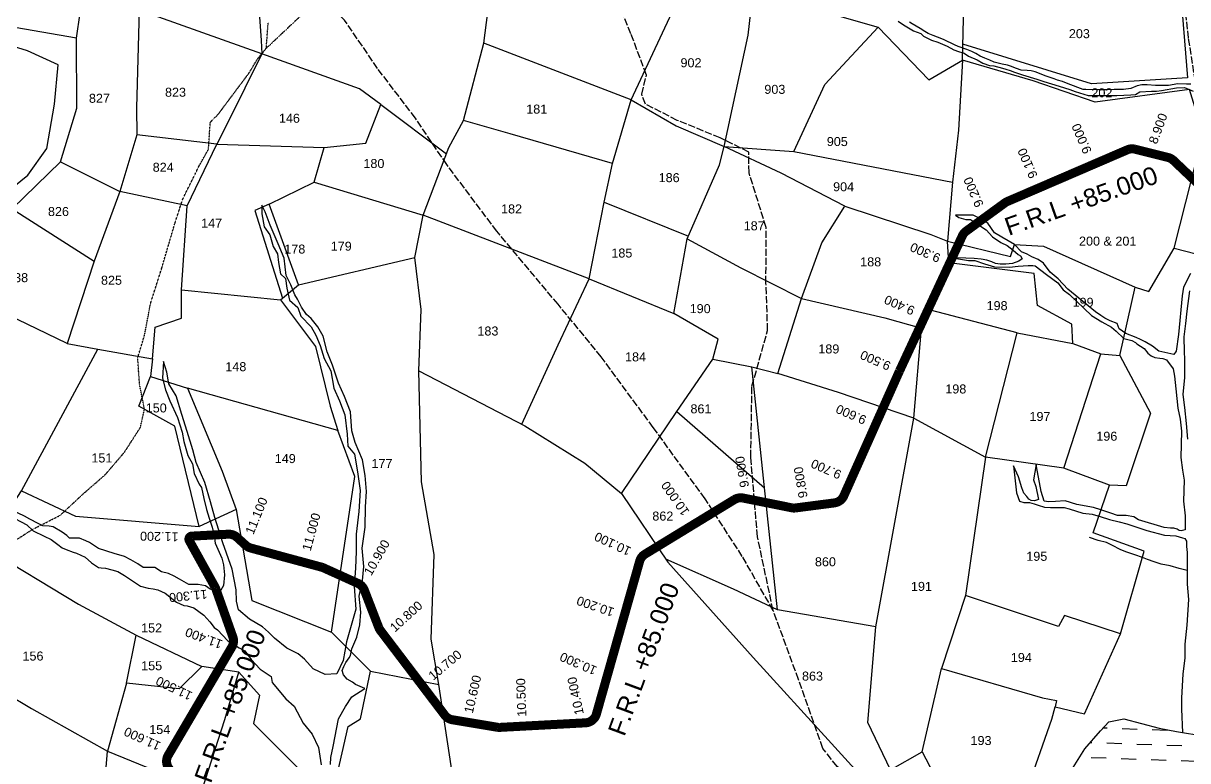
# Model space of a CAD drawing. Header units: inches. Extents: x 339104 to 349025, y 1581789 to 1595836.
# Drawn here: x 343169 to 345108, y 1591445 to 1592672 of the extents above; entities that cross this region are included whole.
import ezdxf

# ---------------------------------------------------------------- set-up
doc = ezdxf.new("R2010")
doc.units = ezdxf.units.IN
doc.header["$MEASUREMENT"] = 0
doc.header["$PDMODE"] = 32
doc.header["$PDSIZE"] = 5
doc.linetypes.add('ACAD_ISO02W100', pattern=[15, 12, -3])
doc.linetypes.add('ACAD_ISO07W100', pattern=[3, 0, -3])
for name, color, linetype in [('BLOCK', 7, 'Continuous'), ('CARTTRACK', 30, 'ACAD_ISO02W100'), ('HILL', 8, 'Continuous'), ('NALA', 4, 'Continuous'), ('SURVEY_BND', 7, 'Continuous'), ('SURVEY_NO', 7, 'Continuous'), ('WATER_BODY', 4, 'Continuous')]:
    doc.layers.add(name, color=color, linetype=linetype)
doc.layers.add('FOOTPATH', color=150, linetype='ACAD_ISO07W100', lineweight=30)
doc.styles.get("Standard").update_dxf_attribs({"font": 'arial.ttf'})

msp = doc.modelspace()

# ---------------------------------------------------------------- hatches: boundary and pattern name
at = {"layer": 'WATER_BODY', "linetype": 'ByBlock'}
h = msp.add_hatch(dxfattribs=at)
h.set_pattern_fill('DASH', color=256, scale=200, angle=177.9590255, style=0)
h.paths.add_polyline_path([(344964.6, 1591129.5), (344996, 1591088), (345027.7, 1591065.9), (345091.2, 1591058.7), (345186.1, 1591036.4), (345286.1, 1591023.6), (345344.1, 1591019.9), (345353.1, 1591025.4), (345355.7, 1591049.9), (345355.7, 1591068.3), (345361.4, 1591114.8), (345356.5, 1591164.7), (345344.2, 1591229.5), (345344.3, 1591254), (345342.4, 1591309), (345333.2, 1591400.8), (345326.8, 1591416.8), (345314.5, 1591441), (345293.6, 1591456.2), (345260.6, 1591462.1), (345206.9, 1591473.6), (345136.3, 1591485.8), (345088.8, 1591493.2), (345060.3, 1591498.9), (345001.1, 1591514.7), (344976.5, 1591509.5), (344962.5, 1591494.2), (344936.4, 1591464.7), (344914.3, 1591428.8), (344898.6, 1591400.2), (344869.2, 1591376.9), (344857.2, 1591360.5), (344857.2, 1591342), (344860.6, 1591305.6), (344874.1, 1591286.3), (344893.5, 1591251.8), (344926.3, 1591192.5)])
h.paths.add_polyline_path([(344933, 1591350.7), (345338.1, 1591349.4), (345338.3, 1591404.2), (344933.1, 1591405.5)], flags=24)

# ---------------------------------------------------------------- linework, layer by layer
at = {"layer": 'BLOCK', "color": 1, "const_width": 15}
msp.add_lwpolyline([(343413.6, 1591429.4, -0.344089), (343410.3, 1591453.8), (343516.3, 1591634, 0.221491), (343517.9, 1591650.8), (343489.4, 1591731.3, 0.041703), (343488, 1591734.3), (343445.4, 1591811.1, -0.554548), (343449.5, 1591818.6), (343510.3, 1591821.8, -0.200774), (343524.8, 1591816.6), (343539.4, 1591803.3, 0.119669), (343547.6, 1591798.8), (343665.8, 1591766.9, -0.040179), (343668.8, 1591765.8), (343726.4, 1591739.8, -0.197113), (343736.8, 1591728.8), (343760.8, 1591666.6, 0.07051), (343763.5, 1591661.7), (343870.8, 1591520.5, 0.191268), (343883.4, 1591512.9), (343958.4, 1591500.4, 0.054802), (343962.8, 1591500.2), (344105.1, 1591507.8, 0.32061), (344123.2, 1591522.4), (344195.3, 1591777, -0.188972), (344204.1, 1591788.6), (344353.1, 1591879.5, -0.18882), (344367.5, 1591882), (344448.1, 1591865.8, 0.082034), (344454.6, 1591865.5), (344519.4, 1591873.9, 0.261375), (344535.1, 1591885.6), (344627.7, 1592093.2, -0.00399), (344627.8, 1592093.5), (344732.5, 1592318.6, -0.126729), (344738.8, 1592326.3), (344803.1, 1592373.2, -0.056083), (344807, 1592375.5), (345007.1, 1592461.7, -0.164463), (345019.8, 1592462.8), (345075, 1592449, -0.129298), (345083.9, 1592444.1), (345191, 1592342.4, 0.05624)], format="xyb", dxfattribs=at)
at = {"layer": 'BLOCK', "color": 2}
for p in [(345045.4, 1592456.4), (344951.4, 1592437.7), (344859.6, 1592398.1), (344772.2, 1592350.7), (344712, 1592274.5), (344669.8, 1592183.9), (344627.7, 1592093.2), (344586.9, 1592001.9), (344546.2, 1591910.5), (344369.3, 1591881.6), (344467.6, 1591867.2), (344282.1, 1591836.1), (343444.9, 1591814.7), (343537.2, 1591805.3), (343632.2, 1591775.9), (344197.9, 1591782.6), (343491.1, 1591726.4), (343725.3, 1591740.3), (344169.8, 1591686.7), (343770.2, 1591653), (343515.1, 1591632), (344142.5, 1591590.5), (343830.6, 1591573.3), (343464.4, 1591545.8), (343901.7, 1591509.9), (344000.9, 1591502.2), (344100.7, 1591507.6), (343413.7, 1591459.6)]:
    msp.add_point(p, dxfattribs=at)
at = {"layer": 'CARTTRACK'}
for points in [[(344417.5, 1591694.9), (344366.1, 1591784.9), (344304.1, 1591880.8), (344217.9, 1591999.4), (344131.2, 1592117.3), (344059.3, 1592204.6), (343957.4, 1592326.1), (343874, 1592437.2), (343821.9, 1592514.5), (343758.9, 1592597.1), (343704, 1592677.5), (343640.3, 1592742.2), (343560.8, 1592842), (343500.4, 1592955.5), (343436.4, 1593105), (343414.1, 1593159.7), (343366.9, 1593183.5), (343319.1, 1593203.4), (343296.9, 1593239.9), (343264.4, 1593279.5), (343238.9, 1593301.3), (343199.3, 1593372), (343185.4, 1593413.6), (343154.8, 1593437.9)], [(345352.2, 1591971), (345292.7, 1591992), (345248.7, 1592009.8), (345205.5, 1592047.4), (345172.2, 1592120.4), (345155.4, 1592237.1), (345170.4, 1592383), (345180.4, 1592442), (345175.9, 1592463.7), (345160.6, 1592494.8), (345120.4, 1592575.8), (345109.1, 1592647.9), (345096.6, 1592758.2), (345072.4, 1592886.6), (345056.3, 1592973.8), (345038.3, 1593107.1), (345033.1, 1593146.6), (344987.1, 1593258.8), (344978.7, 1593282.7)], [(344664.9, 1591243.1), (344637, 1591264.5), (344610.6, 1591318.6), (344574.7, 1591390), (344524, 1591435.2), (344500.3, 1591465.2), (344459.7, 1591579.8), (344417.5, 1591694.9), (344391.3, 1591817.7), (344380.3, 1591950.1), (344382.2, 1592068.3), (344408.3, 1592161.2), (344405.5, 1592240), (344405.8, 1592332.5), (344377.3, 1592423.6), (344377, 1592457.7), (344329.3, 1592481.7), (344257.8, 1592510.8), (344205.1, 1592537.7), (344198.6, 1592554.4), (344206.6, 1592586.2), (344180.8, 1592654.9), (344114.7, 1592812.5)]]:
    msp.add_lwpolyline(points, dxfattribs=at)
at = {"layer": 'FOOTPATH', "ltscale": 0.0001}
for points in [[(343573.6, 1592630.8), (343628.1, 1592682.1), (343689.8, 1592743.3), (343763.4, 1592850.8), (343827.7, 1592930.8), (343914.2, 1593042), (343978, 1593127.2), (344052.8, 1593210.1), (344121.1, 1593300.5), (344186.8, 1593355.5), (344244.6, 1593394.2), (344316, 1593458.6), (344419.4, 1593555.7), (344478.8, 1593616)], [(343159.3, 1591813.8), (343183.7, 1591829.4), (343230.6, 1591853.4), (343268.9, 1591889.1), (343305.7, 1591921.1), (343337.9, 1591958.8), (343364, 1591999.7), (343370.8, 1592029.9), (343362.7, 1592070.6), (343359.5, 1592115.5), (343371.1, 1592153.8), (343380.6, 1592204.9), (343399.5, 1592264.5), (343421.1, 1592338.1), (343434.3, 1592379.1), (343462.2, 1592435.7), (343477.3, 1592462.6), (343480.4, 1592507.8), (343494.3, 1592521.9), (343544.7, 1592589.3), (343559, 1592613.1), (343573.6, 1592630.8), (343576.8, 1592673.8)]]:
    msp.add_lwpolyline(points, dxfattribs=at)
at = {"layer": 'HILL', "ltscale": 0.0001}
msp.add_lwpolyline([(342989.3, 1592252.7), (343024.9, 1592281.7), (343089.1, 1592348.9), (343176.8, 1592419.6), (343208.4, 1592464.1), (343221.2, 1592537.7), (343227.2, 1592603.1), (343175.8, 1592626.7), (343131.3, 1592640.6), (343078.1, 1592644.7), (343033.5, 1592650.6), (343011.8, 1592644.9), (342995.7, 1592619.3), (342980.7, 1592587.3), (342967.2, 1592481.4), (342941.8, 1592410.6), (342926.7, 1592343.3), (342927.1, 1592280.3), (342955.6, 1592260.2), (342976.2, 1592255), (342989.3, 1592252.7)], dxfattribs=at)
at = {"layer": 'NALA'}
for points in [[(344625.7, 1592676), (344634.7, 1592669.8), (344651.3, 1592659.9), (344663.5, 1592655.1), (344668, 1592650.8), (344680.9, 1592644.1), (344691.9, 1592641), (344707.1, 1592634.4), (344718.2, 1592627.9), (344726, 1592625.6), (344735.7, 1592622.5), (344742.8, 1592617.7), (344757, 1592611.4), (344766.3, 1592606.2), (344777.6, 1592602), (344784.9, 1592601.8), (344799.2, 1592597.5), (344805, 1592595.9), (344811.9, 1592593.7), (344819.2, 1592591.1), (344832.4, 1592586.8), (344856.4, 1592579.3), (344868.1, 1592575.4), (344893.9, 1592567.5), (344911.2, 1592562), (344920.2, 1592559), (344942, 1592552.4), (344968.8, 1592551.9), (344989.7, 1592552.2), (345013, 1592553.2), (345020.5, 1592553.7), (345027.7, 1592558.4), (345047.5, 1592559.2), (345055.5, 1592559.4), (345064.3, 1592560.4), (345089.1, 1592564.9), (345102.6, 1592565.2), (345116.9, 1592559.4)], [(345112.6, 1592571), (345105.5, 1592571.2), (345091.4, 1592571.3), (345075.8, 1592568.9), (345054.3, 1592568.9), (345040.3, 1592569.7), (345031.5, 1592569.7), (345023.5, 1592568.3), (345012.9, 1592563.6), (345000.8, 1592562), (344985.4, 1592562.1), (344971.8, 1592561.8), (344959.6, 1592561.8), (344937.9, 1592561.9), (344933.6, 1592561.9), (344908.8, 1592571.7), (344899.4, 1592575.2), (344890.9, 1592577.7), (344885.1, 1592579.9), (344870.3, 1592585), (344863.9, 1592587.4), (344853.7, 1592591.8), (344847.1, 1592593.1), (344840.4, 1592594), (344830.2, 1592594.5), (344822.9, 1592597.2), (344812.7, 1592601), (344807.7, 1592602.7), (344798.7, 1592604.5), (344785.5, 1592607.8), (344778.1, 1592610.7), (344769.8, 1592614.3), (344762.4, 1592617.5), (344755.1, 1592621.9), (344748.4, 1592625.6), (344740.1, 1592628.5), (344725.5, 1592633.8), (344719.6, 1592636.3), (344702, 1592644.9), (344698.4, 1592646.6), (344683.9, 1592651.8), (344675.7, 1592655.3), (344669.9, 1592658.9), (344662, 1592663.7), (344648.7, 1592671.3), (344644.5, 1592674)], [(343680.4, 1591438.2), (343680.8, 1591450.1), (343684.8, 1591468.2), (343693.7, 1591514.2), (343705.3, 1591534.8), (343716.1, 1591551.1), (343737.6, 1591564.9), (343722.1, 1591571.6), (343716.9, 1591575.5), (343708.2, 1591580.3), (343701.9, 1591587.5), (343699.9, 1591595), (343702.7, 1591601.4), (343706.3, 1591608.1), (343711.5, 1591616), (343713.9, 1591620), (343715.9, 1591630.7), (343724.3, 1591650.5), (343729.1, 1591671.1), (343730.8, 1591691.8), (343728.5, 1591718.6), (343733.8, 1591744.8), (343736.2, 1591768.2), (343733.1, 1591798.3), (343738, 1591833.6), (343738.5, 1591867.2), (343740.6, 1591893), (343738.3, 1591919.6), (343733.6, 1591945.4), (343721.4, 1591974.2), (343716.3, 1591994.1), (343714, 1592025.5), (343703.7, 1592051.3), (343693.8, 1592073.1), (343684, 1592103.2), (343674.9, 1592125.5), (343668.3, 1592151.3), (343659.6, 1592167.2), (343648.5, 1592180.7), (343640.6, 1592187.5), (343632.3, 1592199.8), (343625.5, 1592212.9), (343621.2, 1592220.5), (343614.5, 1592237), (343606.6, 1592252.5), (343603.1, 1592281.1), (343593.2, 1592305.3), (343580.2, 1592336.3), (343571.5, 1592358.5), (343566.4, 1592369.6), (343566.3, 1592354.9), (343569.8, 1592333.5), (343579.7, 1592320.4), (343584.9, 1592301), (343592, 1592288.3), (343593.9, 1592274), (343597, 1592255.4), (343605.8, 1592247.4), (343607.7, 1592231.5), (343612, 1592211.3), (343625.9, 1592199.3), (343631, 1592184.6), (343648.4, 1592166.8), (343656, 1592153.3), (343663.5, 1592135.8), (343669.7, 1592114.4), (343680.8, 1592093.7), (343685.9, 1592064.7), (343695.7, 1592043.7), (343704.5, 1592020.3), (343708.3, 1591988.6), (343709.5, 1591968.3), (343720.2, 1591954.8), (343725.6, 1591925.4), (343729.9, 1591894.6), (343727.4, 1591859.7), (343723.3, 1591821.6), (343723.3, 1591793), (343722, 1591765.1), (343719.9, 1591734.5), (343722.6, 1591696.8), (343707.3, 1591642.6), (343701.6, 1591611.7), (343690.8, 1591589.1), (343671.7, 1591588.3), (343651.9, 1591597.9), (343637.3, 1591613.5), (343626.4, 1591622.4), (343607.7, 1591631.9), (343587.1, 1591648.7), (343577.2, 1591658.6), (343567.3, 1591667.8), (343545.9, 1591680.1), (343527.3, 1591696.1), (343524.1, 1591710.4), (343523.4, 1591729), (343516.8, 1591763.6), (343501.4, 1591807.5), (343488, 1591849.7), (343480.5, 1591875.9), (343471.1, 1591908), (343456.8, 1591941.4), (343451.3, 1591962.4), (343441.9, 1591993), (343432.8, 1592021.2), (343423.8, 1592052.2), (343411.1, 1592072.3), (343408, 1592091.8), (343402.5, 1592109.3), (343400.8, 1592081.5), (343405.9, 1592062), (343413, 1592044.1), (343425.7, 1592016.1), (343433.5, 1591991.4), (343436.3, 1591976), (343443, 1591952.9), (343450.9, 1591939), (343453.6, 1591923.1), (343462, 1591905.3), (343465.5, 1591899.7), (343469.8, 1591881.4), (343474.1, 1591863.2), (343478.5, 1591848.5), (343483.6, 1591833.4), (343486.7, 1591819.9), (343488.7, 1591806.8), (343499.7, 1591781.7), (343502.5, 1591770.6), (343504, 1591754.3), (343502.4, 1591736.5), (343495.6, 1591724.6), (343480.1, 1591730.2), (343472.2, 1591735.8), (343460.2, 1591737.8), (343444.7, 1591737.9), (343429.3, 1591747), (343420.2, 1591752.2), (343411, 1591756.2), (343399.1, 1591759), (343388.2, 1591766.6), (343368.7, 1591766.6), (343360, 1591772.6), (343348.1, 1591779.4), (343337.4, 1591784.6), (343320.3, 1591789.8), (343294.1, 1591798.2), (343279, 1591807.8), (343273.1, 1591810.6), (343262.4, 1591815), (343256, 1591815), (343245.7, 1591815.4), (343241.7, 1591819.4), (343233.8, 1591825), (343218.7, 1591833.8), (343212, 1591835), (343201.7, 1591835.8), (343193.7, 1591839.8), (343180.2, 1591847), (343171.1, 1591851.8), (343150.9, 1591861)], [(345112.1, 1592255.8), (345100.7, 1592232.9), (345098.2, 1592218.9), (345092.1, 1592154.2), (345088.7, 1592126.4), (345084.3, 1592120.9), (345059.7, 1592126.6), (345048.8, 1592135), (345037.1, 1592142.1), (345028.8, 1592146.2), (345022.1, 1592149.5), (345004.9, 1592156), (344993.6, 1592163.7), (344990.1, 1592172.5), (344978.4, 1592176.8), (344969.6, 1592181.6), (344962.9, 1592186), (344954.4, 1592191.9), (344908.3, 1592229.7), (344891.9, 1592247.2), (344878.7, 1592258), (344867.6, 1592272.8), (344858.7, 1592279.1), (344848.1, 1592283.3), (344840.2, 1592288.1), (344830.7, 1592292), (344819.2, 1592304.2), (344798.1, 1592316.3), (344785.8, 1592323.4), (344775, 1592339.5), (344764.3, 1592346.4), (344750.4, 1592353.1), (344738.2, 1592353.1), (344730.3, 1592353.1), (344721.3, 1592353.2), (344726.5, 1592348.9), (344738.2, 1592345.7), (344746.3, 1592345.7), (344759.4, 1592336.8), (344771.9, 1592328.3), (344782.7, 1592317.1), (344796.3, 1592307.5), (344807.1, 1592302.3), (344816.8, 1592294.8), (344825.6, 1592287.6), (344829.3, 1592285.1), (344832.3, 1592280.5), (344826.3, 1592276.1), (344815.7, 1592272.6), (344804.9, 1592271.6), (344795.2, 1592271.6), (344787.9, 1592272.7), (344781.4, 1592275), (344773.2, 1592278.2), (344764, 1592279.6), (344752.2, 1592280.9), (344738.2, 1592281.5), (344721.4, 1592281.9), (344712.6, 1592282.3), (344742.6, 1592277.6), (344753.1, 1592277.5), (344769.5, 1592272), (344785.8, 1592267), (344810.7, 1592266.1), (344825.2, 1592268.1), (344842, 1592269), (344850, 1592269.3), (344853.5, 1592268.8), (344872.3, 1592253.9), (344891.3, 1592240.1), (344900.2, 1592228.4), (344910.7, 1592221.1), (344947.7, 1592185.9), (344964.8, 1592175.4), (344981, 1592166.2), (344988.4, 1592159.6), (345001.5, 1592147.4), (345014.9, 1592144.3), (345020.7, 1592140.8), (345022.7, 1592138.6), (345035.3, 1592131.2), (345041.1, 1592123.1), (345047.1, 1592118.8), (345053.1, 1592116.2), (345061.4, 1592114.6), (345066.2, 1592114.2), (345072.6, 1592111.9), (345083.7, 1592097.3), (345085.6, 1592084.8), (345087.8, 1592063.9), (345091.1, 1592031.8), (345094.9, 1592013.3), (345097.1, 1591993.5), (345096.5, 1591949.5), (345098.9, 1591928.5), (345101.7, 1591912), (345100.7, 1591876.6), (345103.3, 1591852.4), (345103.4, 1591837.4), (345103.7, 1591829), (345096.6, 1591827.3), (345093.3, 1591827.7), (345090.1, 1591830), (345084.3, 1591831.9), (345079, 1591832.1), (345068.4, 1591832.7), (345026, 1591845.8), (345017.9, 1591850.6), (345005.2, 1591853), (344990.8, 1591853.2), (344979.7, 1591856.7), (344971.4, 1591859.8), (344963.3, 1591862.6), (344951.1, 1591866.4), (344923.1, 1591871.1), (344903.4, 1591877.5), (344887.6, 1591876.5), (344876.7, 1591875.7), (344868.6, 1591876.8), (344863.5, 1591892.9), (344860.9, 1591907.7), (344857.1, 1591928.2), (344855.4, 1591937.7), (344851.2, 1591912.1), (344854.7, 1591901.1), (344859.3, 1591879.5), (344852.7, 1591877.5), (344847.2, 1591878.1), (344843.3, 1591880.4), (344839.6, 1591884.3), (344835.1, 1591890), (344831.4, 1591899.2), (344825.8, 1591917.1), (344817.9, 1591935.6), (344822.9, 1591890.6), (344827.8, 1591876.8), (344834.8, 1591874.6), (344844.4, 1591874.6), (344852.2, 1591872.3), (344858.5, 1591870.1), (344869.5, 1591866.8), (344879.2, 1591866.4), (344889.8, 1591866.3), (344902, 1591866.1), (344910.3, 1591863.8), (344933, 1591856.6), (344948.8, 1591855.3), (344961.7, 1591851.4), (344977.4, 1591846.2), (344993.8, 1591842.4), (345006.5, 1591838.9), (345014.8, 1591836.2), (345027.7, 1591831.7), (345039.6, 1591828), (345068.9, 1591820.1), (345087.9, 1591818.9), (345098.9, 1591815.5), (345103, 1591814.5), (345105.4, 1591810.4), (345105.9, 1591801.2), (345106.8, 1591791.1), (345106.9, 1591761.3), (345106.8, 1591738.5), (345109.1, 1591713.1), (345106.1, 1591670.4), (345102.9, 1591638.5), (345102.7, 1591615.4), (345099.3, 1591589.2), (345097.2, 1591548.9), (345097.1, 1591530.5), (345098.8, 1591491.7)], [(345108, 1591979.9), (345105.9, 1592006.3), (345103, 1592032.7), (345100.2, 1592054.2), (345102.9, 1592082.8), (345102.8, 1592113.3), (345102.5, 1592125.3), (345101.9, 1592150.3), (345104.4, 1592172.4), (345106.9, 1592193.1), (345111.1, 1592226.7)], [(343145.5, 1591853.1), (343174.9, 1591837.6), (343185.6, 1591827.6), (343203.8, 1591818.4), (343215.7, 1591812.8), (343226.8, 1591804.9), (343234, 1591799.3), (343240.3, 1591796.1), (343251.8, 1591792.1), (343257.4, 1591790.1), (343272.1, 1591783.7), (343282.6, 1591773.9), (343294.5, 1591766.3), (343298.8, 1591765.9), (343306, 1591765.1), (343316.7, 1591762.7), (343326.2, 1591759.9), (343337.3, 1591753.1), (343356, 1591740.7), (343364.3, 1591735.5), (343377, 1591731.9), (343385.3, 1591730.7), (343393.3, 1591729.1), (343405.2, 1591723.5), (343424.2, 1591708.8), (343436.5, 1591703.2), (343442.1, 1591702.3), (343452.8, 1591699.5), (343469.4, 1591686.8), (343479.7, 1591676), (343486.9, 1591666.5), (343492.4, 1591662.5), (343509.6, 1591644.3), (343528.7, 1591632.8), (343537.8, 1591627.6), (343548.5, 1591613.2), (343563.5, 1591597.3), (343581.8, 1591585), (343583.3, 1591575), (343606.3, 1591547.6), (343619.8, 1591535.6), (343635.2, 1591507), (343649.8, 1591488.7), (343660.5, 1591466.6), (343665.2, 1591437.6)], [(345106.9, 1591761.3), (345093.2, 1591764.5), (345078.6, 1591769), (345063.3, 1591772.1), (345051.8, 1591775.7), (345041, 1591779.5), (345032.4, 1591782.8), (345019.8, 1591787.3), (345006.5, 1591792), (344996.3, 1591796), (344981.3, 1591803.3), (344972.4, 1591807.8), (344958.4, 1591811.4), (344944, 1591816.3)]]:
    msp.add_lwpolyline(points, dxfattribs=at)
at = {"layer": 'SURVEY_BND'}
for points in [[(343827.3, 1592094), (343831.4, 1592195.7), (343821.1, 1592282.5), (343835, 1592353.2), (343877.5, 1592465.5), (343902, 1592510.5), (343935.7, 1592639.4), (343946.6, 1592721.3), (344025.1, 1592862.5), (344086.3, 1592992.8), (344167.7, 1593077.4), (344235.3, 1593152.9), (344286.6, 1593226.9), (344314.6, 1593269.7), (344369, 1593352.2), (344445.3, 1593470.4), (344517.4, 1593569.1), (344514.3, 1593612.4)], [(343566.1, 1592621.7), (343361.8, 1592694.1), (343356.9, 1592696.1), (343383.5, 1592756.6), (343423.6, 1592837.4), (343556.3, 1592769.8), (343565.2, 1592643.5), (343566.1, 1592621.7)], [(343257.5, 1592647.6), (343084.1, 1592677.6), (342994.3, 1592708.4), (342998.1, 1592758.2)], [(344181, 1592544.7), (344281.4, 1592760.4), (344384, 1592726)], [(344732.8, 1592611.2), (344736.8, 1592772.1), (345026.7, 1592739.4), (345095, 1592732.6), (345107.4, 1592581.8), (344947.7, 1592571.7), (344733.4, 1592637.4)], [(343231, 1592441.9), (343258.4, 1592531), (343257.5, 1592647.6), (343269.8, 1592732.3), (343361.8, 1592694.1), (343357.6, 1592531.6), (343358, 1592486.8)], [(344335.9, 1592467.2), (344375.9, 1592652.4), (344384, 1592726), (344592.1, 1592665.7)], [(344452.1, 1592458.7), (344503.7, 1592570.6), (344592.1, 1592665.7), (344676.5, 1592578.4), (344732.8, 1592611.2)], [(344181, 1592544.7), (343935.7, 1592639.4)], [(343764.2, 1592536.9), (343728.6, 1592563.2), (343566.1, 1592621.7), (343509.4, 1592507.3), (343491.5, 1592471.2), (343669.7, 1592465.6)], [(345085.1, 1592298), (345133.2, 1592488.4), (345110.4, 1592562), (344953.8, 1592540.8), (344850.6, 1592576.8), (344732.8, 1592611.2), (344725.9, 1592494.7), (344715.9, 1592408), (344707.7, 1592309.6)], [(344136.3, 1592374.4), (344149.8, 1592439.2), (344181, 1592544.7), (344255.9, 1592501.7), (344335.9, 1592467.2)], [(343653.4, 1592407.9), (343669.7, 1592465.6), (343739.6, 1592473), (343764.2, 1592536.9), (343873.5, 1592455)], [(344149.8, 1592439.2), (343979.8, 1592488.1), (343902, 1592510.5)], [(343441.7, 1592368.7), (343491.5, 1592471.2), (343358, 1592486.8), (343330, 1592392.6)], [(344274.4, 1592313.4), (344327.9, 1592436.8), (344335.9, 1592467.2)], [(344536.6, 1592367.7), (344431, 1592422.9), (344335.9, 1592467.2), (344452.1, 1592458.7), (344715.9, 1592408)], [(343150.6, 1592363.5), (343231, 1592441.9), (343330, 1592392.6)], [(343578.3, 1592371.1), (343653.4, 1592407.9), (343835, 1592353.2)], [(343432.3, 1592228.4), (343441.7, 1592368.7), (343330, 1592392.6), (343287, 1592276.3), (343242, 1592139.1), (343293.4, 1592129.7)], [(343627.3, 1592237.2), (343578.3, 1592371.1), (343554.7, 1592360.9), (343600.8, 1592214.8)], [(344111, 1592246.7), (344136.3, 1592374.4), (344276.4, 1592317.9)], [(344464.6, 1592214.1), (344498.5, 1592306.6), (344536.6, 1592367.7), (344679.8, 1592320.7), (344707.7, 1592309.6)], [(343242, 1592139.1), (343125.7, 1592195.4), (343020.3, 1592241.9), (343150.6, 1592363.5), (343287, 1592276.3)], [(344111, 1592246.7), (343835, 1592353.2)], [(344317.3, 1592113.3), (344325.7, 1592146.6), (344251.9, 1592189.1), (344274.4, 1592313.4), (344363.7, 1592265.4), (344464.6, 1592214.1)], [(344916.2, 1592139.2), (344914.7, 1592171.4), (344857.7, 1592202.8), (344851.8, 1592256), (344709.7, 1592273.4), (344707.7, 1592309.6), (344812.9, 1592284.1), (344819.2, 1592304.2), (344867.8, 1592301.5), (345020.3, 1592233.1)], [(344994.6, 1592119.3), (345020.3, 1592233.1), (345043.1, 1592226.1), (345085.1, 1592298), (345173.1, 1592275.5), (345178.1, 1592178), (345208.9, 1592178.4), (345253.1, 1592058.8), (345350.6, 1592025.5), (345394.5, 1592011.5)], [(343597.4, 1592212), (343627.3, 1592237.2), (343821.1, 1592282.5)], [(344823.5, 1592157.1), (344679.2, 1592194.5), (344709.7, 1592273.4)], [(343999, 1592004.8), (344059.7, 1592136.9), (344111, 1592246.7), (344251.9, 1592189.1)], [(343384, 1592113.5), (343388.7, 1592166.2), (343432.2, 1592181.3), (343432.3, 1592228.4), (343597.4, 1592212), (343655.4, 1592134.1), (343680.1, 1592035), (343692.7, 1591994.4)], [(344651.6, 1592014.8), (344526.3, 1592057.8), (344425.4, 1592089.2), (344464.6, 1592214.1), (344603.5, 1592181.8), (344664.5, 1592164.8)], [(344651.6, 1592014.8), (344664.5, 1592164.8), (344679.2, 1592194.5)], [(344771.2, 1591950.2), (344823.5, 1592157.1), (344916.2, 1592139.2), (344962.8, 1592122.3)], [(343166.1, 1591894.1), (343293.4, 1592129.7), (343384, 1592113.5), (343380.8, 1592084.3)], [(344901.2, 1591931.9), (344962.8, 1592122.3), (344994.6, 1592119.3), (345045.9, 1592023.4), (345005.3, 1591902.5), (344977.2, 1591903.7)], [(344256.9, 1592026), (344317.3, 1592113.3), (344382.2, 1592100.3)], [(344588.3, 1591667.5), (344424.9, 1591695.7), (344402.7, 1591904.5), (344382.2, 1592100.3), (344425.4, 1592089.2)], [(343523.6, 1591863), (343462, 1591834.9), (343421.3, 1592001.9), (343361.3, 1592034.7), (343380.8, 1592084.3), (343442.6, 1592065.2)], [(344325.1, 1591116.4), (344189.7, 1591197.3), (344083.9, 1591263.7), (343999.5, 1591329.9), (343916.2, 1591339.7), (343890, 1591381.2), (343860.9, 1591571.5), (343848, 1591647.2), (343853.3, 1591787.9), (343832.2, 1591909), (343827.3, 1592094), (344003.8, 1592002.3), (344103.8, 1591939.9), (344165.1, 1591889.4), (344242.1, 1591775.3), (344384.1, 1591616.4), (344514.4, 1591473.4), (344586.5, 1591393.9)], [(343746.9, 1591594), (343682.4, 1591658.6), (343721, 1591917.7), (343692.7, 1591994.4), (343442.6, 1592065.2), (343500.3, 1591926.7), (343523.6, 1591863), (343549.3, 1591711.6), (343682.4, 1591658.6)], [(344165.1, 1591889.4), (344256.9, 1592026), (344403.3, 1591898.9)], [(344612.6, 1591429.5), (344575, 1591508.3), (344588.3, 1591667.5), (344651.6, 1592014.8), (344771.2, 1591950.2), (344737.6, 1591719.7)], [(344995.5, 1591656.1), (345035.4, 1591793.3), (344950.5, 1591824), (344977.2, 1591903.7), (344901.2, 1591931.9), (344771.2, 1591950.2)], [(343104.7, 1591799.8), (343166.1, 1591894.1), (343256.2, 1591852), (343462, 1591834.9)], [(343078.3, 1591704.1), (343104.7, 1591799.8), (343261.1, 1591705.5), (343357.1, 1591653.5)], [(344424.9, 1591695.7), (344351.4, 1591730.5), (344238.8, 1591780.2)], [(344936, 1591522.8), (344995.5, 1591656.1), (344902.8, 1591686.2), (344892.3, 1591668.1), (344737.6, 1591719.7), (344697.7, 1591598.1)], [(343341, 1591573.8), (343357.1, 1591653.5), (343466.4, 1591601.6)], [(343299.9, 1591347.1), (343112.8, 1591422.2), (343019.1, 1591383.1), (343043.9, 1591535.6), (343054, 1591608.2), (343182.7, 1591531.9), (343309.2, 1591460.7)], [(343527.8, 1591592.2), (343466.4, 1591601.6), (343428.4, 1591564.6), (343341, 1591573.8), (343309.2, 1591460.7)], [(343467, 1591396), (343504.8, 1591513.1), (343527.8, 1591592.2), (343562.1, 1591553.6), (343552.3, 1591506.8), (343651.9, 1591407.4)], [(343879.8, 1591152.6), (343831.7, 1591202.3), (343830.8, 1591233.7), (343783.1, 1591256.9), (343766.7, 1591371.6), (343689.7, 1591414), (343710, 1591501.4), (343730.6, 1591514.7), (343746.9, 1591594), (343860.9, 1591571.5)], [(344665.6, 1591459.5), (344697.7, 1591598.1), (344865.7, 1591549.2), (344889, 1591545.1), (344887.2, 1591534.6)], [(344876.3, 1591143.2), (344841.7, 1591213.9), (344818.2, 1591263.4), (344812.8, 1591284.9), (344808.2, 1591293.8), (344748.5, 1591307.7), (344676.9, 1591369.8), (344641, 1591400.5), (344612.6, 1591429.5), (344665.6, 1591459.5), (344684.6, 1591423.5), (344840.1, 1591394.9), (344881.6, 1591514), (344887.2, 1591534.6), (344936, 1591522.8)], [(343521.7, 1591231.9), (343536.8, 1591279.5), (343382, 1591323), (343305.5, 1591344.1), (343299.9, 1591347.1), (343309.2, 1591460.7), (343467, 1591396), (343597.8, 1591303.3), (343601.1, 1591269.3), (343673.6, 1591279.8), (343699.5, 1591350.5), (343652.7, 1591389.3), (343651.9, 1591407.4), (343689.7, 1591414)]]:
    msp.add_lwpolyline(points, dxfattribs=at)
at = {"layer": 'WATER_BODY'}
msp.add_lwpolyline([(345186.1, 1591036.4), (345091.2, 1591058.7), (345027.7, 1591065.9), (344996, 1591088), (344964.6, 1591129.5), (344926.3, 1591192.5), (344893.5, 1591251.8), (344874.1, 1591286.3), (344860.6, 1591305.6), (344857.2, 1591342), (344857.2, 1591360.5), (344869.2, 1591376.9), (344898.6, 1591400.2), (344914.3, 1591428.8), (344936.4, 1591464.7), (344962.5, 1591494.2), (344976.5, 1591509.5), (345001.1, 1591514.7), (345060.3, 1591498.9), (345088.8, 1591493.2), (345136.3, 1591485.8)], dxfattribs=at)

# ---------------------------------------------------------------- texts
at = {"layer": 'BLOCK', "color": 0}
for s, rotation, p in [('9.000', 113.3869, (344948.3, 1592459.2)), ('8.900', 69.7191, (345056.2, 1592470)), ('9.100', 113.3869, (344858.3, 1592418.2)), ('9.200', 113.3869, (344768.3, 1592370.2)), ('9.300', 156.4987, (344697.8, 1592287)), ('9.400', 156.4987, (344654.8, 1592199.5)), ('9.500', 156.4987, (344614.8, 1592107.5)), ('9.600', 156.4987, (344574.3, 1592017.5)), ('9.900', 99.4872, (344377.5, 1591900.9)), ('9.700', 156.4987, (344532.8, 1591926.5)), ('9.800', 99.4872, (344475, 1591883.4)), ('10.000', 125.0472, (344279, 1591859.3)), ('11.100', 67.7033, (343552, 1591820)), ('11.000', 74.8329, (343647.4, 1591792.8)), ('11.200', 178.8983, (343427.6, 1591824.9)), ('10.100', 154.9659, (344182.5, 1591798.9)), ('10.900', 60.3019, (343748.3, 1591751.4)), ('11.300', 185.4038, (343474.8, 1591729.5)), ('10.800', 42.2475, (343787.8, 1591657.9)), ('10.200', 160.9497, (344154.2, 1591698.2)), ('11.400', 159.5435, (343502.3, 1591644.5)), ('10.700', 40.0919, (343851.5, 1591577.6)), ('10.300', 156.7017, (344125.4, 1591600.5)), ('11.500', 154.1184, (343452.1, 1591557.9)), ('10.600', 76.9264, (343917.3, 1591522.6)), ('10.500', 91.8666, (344006.6, 1591518.2)), ('10.400', 101.8098, (344102.4, 1591522.7)), ('11.600', 155.2699, (343399.4, 1591474.6))]:
    msp.add_text(s, height=15, rotation=rotation, dxfattribs=at).set_placement(p)
at = {"layer": 'BLOCK', "color": 1}
for rotation, p in [(19.5073, (344809.6, 1592318.2)), (69.7107, (344169.7, 1591483.7)), (69.7107, (343481.1, 1591405.6))]:
    msp.add_text('F.R.L +85.000', height=30, rotation=rotation, dxfattribs=at).set_placement(p)
at = {"layer": 'SURVEY_NO'}
for s, p in [('203', (344909.8, 1592647.6)), ('902', (344263.2, 1592599.2)), ('823', (343405, 1592550.1)), ('903', (344402.8, 1592554.9)), ('202', (344947.3, 1592549.2)), ('827', (343278.3, 1592540)), ('181', (344006.4, 1592522)), ('146', (343594.6, 1592506.8)), ('905', (344506.8, 1592468)), ('180', (343735.3, 1592431.4)), ('824', (343384.5, 1592425.2)), ('186', (344226.8, 1592407.9)), ('904', (344517.3, 1592392.7)), ('182', (343964.5, 1592355.8)), ('826', (343210.1, 1592351.5)), ('147', (343465.2, 1592332.3)), ('187', (344368.4, 1592327.7)), ('200 & 201', (344926.7, 1592302.2)), ('178', (343603.6, 1592289)), ('179', (343680.9, 1592293.8)), ('185', (344148.1, 1592282.4)), ('188', (344562.4, 1592267.7)), ('838', (343142.1, 1592241.4)), ('825', (343298.4, 1592237.1)), ('199', (344916, 1592200.4)), ('190', (344278.5, 1592189.8)), ('198', (344772.8, 1592194.8)), ('183', (343925.1, 1592152.6)), ('189', (344492.7, 1592122.7)), ('184', (344170.9, 1592109.5)), ('148', (343505.4, 1592093.2)), ('198', (344704.1, 1592056.1)), ('150', (343372.9, 1592024.5)), ('861', (344279.8, 1592023)), ('197', (344844.2, 1592010.3)), ('196', (344955.5, 1591977.4)), ('151', (343282.4, 1591941.2)), ('149', (343587.7, 1591940.2)), ('177', (343748.8, 1591932.1)), ('862', (344216.3, 1591844.5)), ('195', (344838.9, 1591777.5)), ('860', (344487, 1591768.4)), ('191', (344646.9, 1591727.4)), ('152', (343365.2, 1591658.2)), ('156', (343167.7, 1591611.5)), ('194', (344813.2, 1591609.1)), ('155', (343365.3, 1591595.4)), ('863', (344465.5, 1591578.1)), ('154', (343378.7, 1591489.1)), ('193', (344746.1, 1591470.8))]:
    msp.add_text(s, height=15, dxfattribs=at).set_placement(p)

doc.saveas('drawing.dxf')
